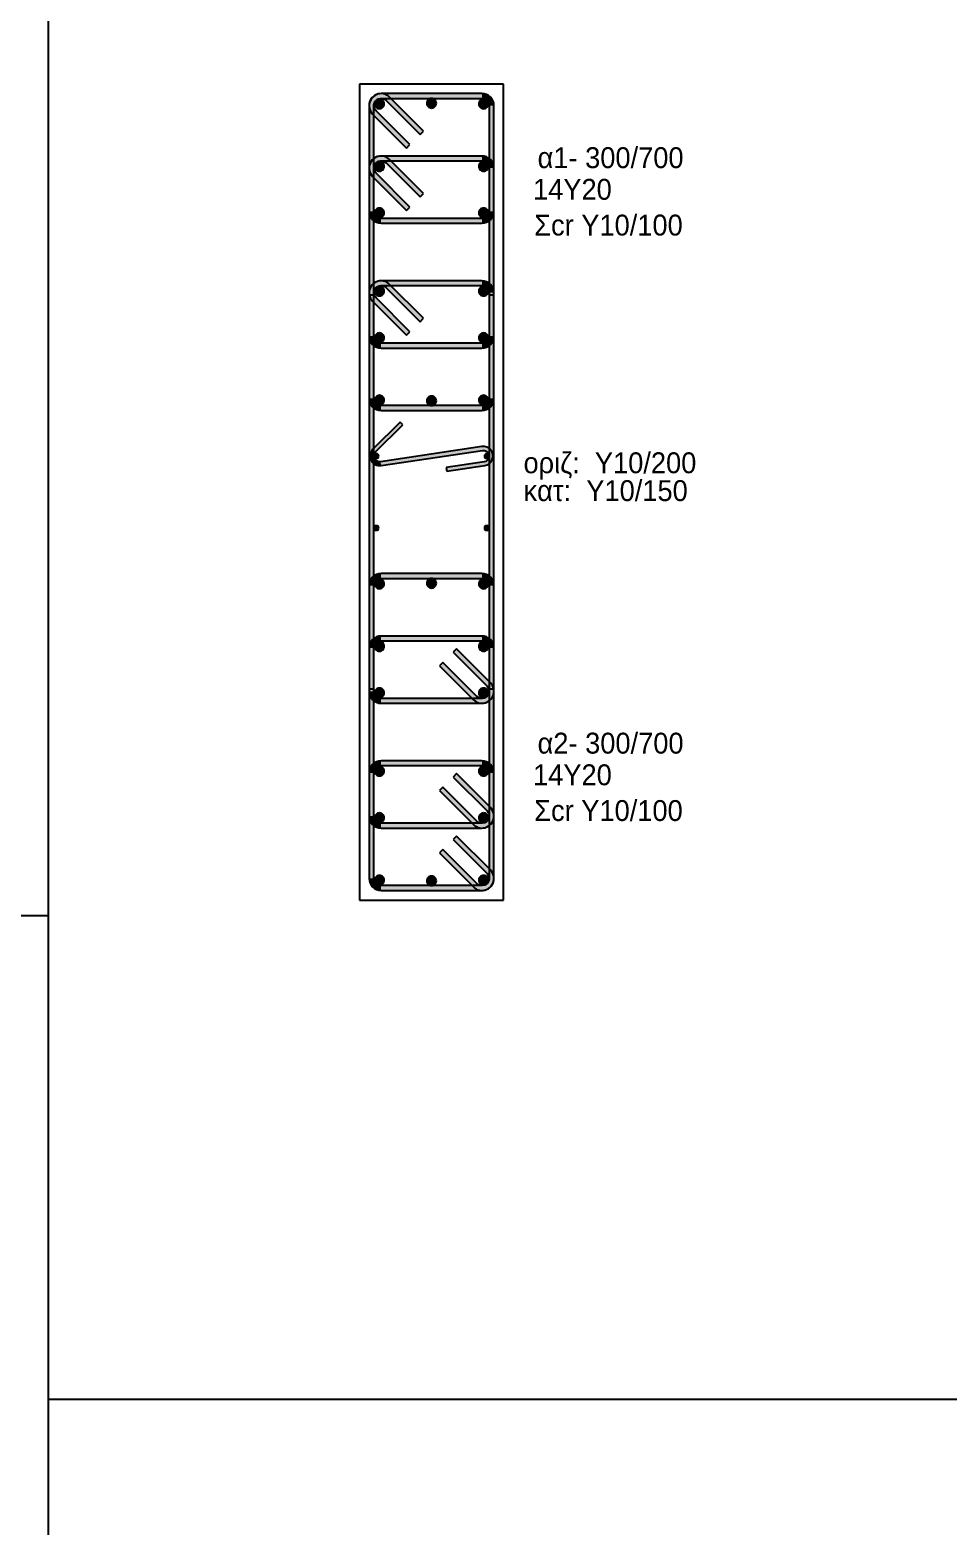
# Model space of a CAD drawing. Header units: millimetres. Extents: x -2171 to 1563, y -1758 to -1505.
# Drawn here: x -853.5 to -843.94, y -1616.94 to -1601.36 of the extents above; entities that cross this region are included whole.
import ezdxf

# ---------------------------------------------------------------- set-up
doc = ezdxf.new("R2010")
doc.units = ezdxf.units.MM
for name, color, linetype in [('Col_Det', 7, 'Continuous'), ('Col_Det_Fill', 7, 'Continuous'), ('Geo_Col_Pro_1', 7, 'Continuous')]:
    doc.layers.add(name, color=color, linetype=linetype)
doc.styles.add('S1Arl22_b_934_161', font='arial.ttf', dxfattribs={"width": 0.933629, "height": 0.002175})

msp = doc.modelspace()

# ---------------------------------------------------------------- hatches: boundary and pattern name
at = {"layer": 'Col_Det_Fill'}
for color, points in [(252, [(-849.7896, -1602.0927), (-849.7542, -1602.0573, 0.6681786), (-849.9676, -1602.1457), (-849.9176, -1602.1457, -0.6681786)]), (252, [(-849.8426, -1602.0707), (-849.8426, -1602.0207, 0.6681786), (-849.931, -1602.2341), (-849.8956, -1602.1988, -0.6681786)]), (12, [(-849.8603, -1602.078, 0.4142136), (-849.9103, -1602.128, 0.4142136), (-849.8603, -1602.178, 0.4142136), (-849.8103, -1602.128, 0.4142136)]), (252, [(-848.7926, -1602.0707), (-848.7926, -1602.0207), (-849.8426, -1602.0207), (-849.8426, -1602.0707)]), (252, [(-849.436, -1602.4462), (-849.4007, -1602.4109), (-849.7542, -1602.0573), (-849.7896, -1602.0927)]), (12, [(-849.3176, -1602.0707, 0.4142136), (-849.3676, -1602.1207, 0.4142136), (-849.3176, -1602.1707, 0.4142136), (-849.2676, -1602.1207, 0.4142136)]), (12, [(-848.7749, -1602.078, 0.4142136), (-848.8249, -1602.128, 0.4142136), (-848.7749, -1602.178, 0.4142136), (-848.7249, -1602.128, 0.4142136)]), (252, [(-848.7176, -1602.1457), (-848.6676, -1602.1457, 0.4142136), (-848.7926, -1602.0207), (-848.7926, -1602.0707, -0.4142136)]), (252, [(-849.9176, -1602.1457), (-849.9676, -1602.1457), (-849.9676, -1605.1957), (-849.9176, -1605.1957)]), (252, [(-849.8956, -1602.1988), (-849.931, -1602.2341), (-849.5774, -1602.5877), (-849.5421, -1602.5523)]), (252, [(-848.7176, -1605.1957), (-848.6676, -1605.1957), (-848.6676, -1602.1457), (-848.7176, -1602.1457)]), (252, [(-849.7896, -1602.7427), (-849.7542, -1602.7073, 0.6681786), (-849.9676, -1602.7957), (-849.9176, -1602.7957, -0.6681786)]), (252, [(-849.8426, -1602.7207), (-849.8426, -1602.6707, 0.6681786), (-849.931, -1602.8841), (-849.8956, -1602.8488, -0.6681786)]), (56, [(-849.8603, -1602.728, 0.4142136), (-849.9103, -1602.778, 0.4142136), (-849.8603, -1602.828, 0.4142136), (-849.8103, -1602.778, 0.4142136)]), (252, [(-848.7926, -1602.7207), (-848.7926, -1602.6707), (-849.8426, -1602.6707), (-849.8426, -1602.7207)]), (252, [(-849.436, -1603.0962), (-849.4007, -1603.0609), (-849.7542, -1602.7073), (-849.7896, -1602.7427)]), (56, [(-848.7749, -1602.728, 0.4142136), (-848.8249, -1602.778, 0.4142136), (-848.7749, -1602.828, 0.4142136), (-848.7249, -1602.778, 0.4142136)]), (252, [(-848.7176, -1602.7957), (-848.6676, -1602.7957, 0.4142136), (-848.7926, -1602.6707), (-848.7926, -1602.7207, -0.4142136)]), (252, [(-849.9176, -1602.7957), (-849.9676, -1602.7957), (-849.9676, -1603.2457), (-849.9176, -1603.2457)]), (252, [(-849.8956, -1602.8488), (-849.931, -1602.8841), (-849.5774, -1603.2377), (-849.5421, -1603.2023)]), (252, [(-848.7176, -1603.2457), (-848.6676, -1603.2457), (-848.6676, -1602.7957), (-848.7176, -1602.7957)]), (252, [(-849.9176, -1603.2457), (-849.9676, -1603.2457, 0.4142136), (-849.8426, -1603.3707), (-849.8426, -1603.3207, -0.4142136)]), (56, [(-849.8603, -1603.2134, 0.4142136), (-849.9103, -1603.2634, 0.4142136), (-849.8603, -1603.3134, 0.4142136), (-849.8103, -1603.2634, 0.4142136)]), (252, [(-849.8426, -1603.3207), (-849.8426, -1603.3707), (-848.7926, -1603.3707), (-848.7926, -1603.3207)]), (56, [(-848.7749, -1603.2134, 0.4142136), (-848.8249, -1603.2634, 0.4142136), (-848.7749, -1603.3134, 0.4142136), (-848.7249, -1603.2634, 0.4142136)]), (252, [(-848.7926, -1603.3207), (-848.7926, -1603.3707, 0.4142136), (-848.6676, -1603.2457), (-848.7176, -1603.2457, -0.4142136)]), (252, [(-849.7896, -1604.0427), (-849.7542, -1604.0073, 0.6681786), (-849.9676, -1604.0957), (-849.9176, -1604.0957, -0.6681786)]), (252, [(-849.8426, -1604.0207), (-849.8426, -1603.9707, 0.6681786), (-849.931, -1604.1841), (-849.8956, -1604.1488, -0.6681786)]), (252, [(-848.7926, -1604.0207), (-848.7926, -1603.9707), (-849.8426, -1603.9707), (-849.8426, -1604.0207)]), (252, [(-848.7176, -1604.0957), (-848.6676, -1604.0957, 0.4142136), (-848.7926, -1603.9707), (-848.7926, -1604.0207, -0.4142136)]), (252, [(-849.9176, -1604.0957), (-849.9676, -1604.0957), (-849.9676, -1604.5457), (-849.9176, -1604.5457)]), (252, [(-849.9176, -1604.1192), (-849.9676, -1604.1192), (-849.9676, -1608.2223), (-849.9176, -1608.2223)]), (56, [(-849.8603, -1604.028, 0.4142136), (-849.9103, -1604.078, 0.4142136), (-849.8603, -1604.128, 0.4142136), (-849.8103, -1604.078, 0.4142136)]), (252, [(-849.436, -1604.3962), (-849.4007, -1604.3609), (-849.7542, -1604.0073), (-849.7896, -1604.0427)]), (56, [(-848.7749, -1604.028, 0.4142136), (-848.8249, -1604.078, 0.4142136), (-848.7749, -1604.128, 0.4142136), (-848.7249, -1604.078, 0.4142136)]), (252, [(-848.7176, -1604.5457), (-848.6676, -1604.5457), (-848.6676, -1604.0957), (-848.7176, -1604.0957)]), (252, [(-848.7176, -1608.2223), (-848.6676, -1608.2223), (-848.6676, -1604.1192), (-848.7176, -1604.1192)]), (252, [(-849.8956, -1604.1488), (-849.931, -1604.1841), (-849.5774, -1604.5377), (-849.5421, -1604.5023)]), (252, [(-849.9176, -1604.5457), (-849.9676, -1604.5457, 0.4142136), (-849.8426, -1604.6707), (-849.8426, -1604.6207, -0.4142136)]), (56, [(-849.8603, -1604.5134, 0.4142136), (-849.9103, -1604.5634, 0.4142136), (-849.8603, -1604.6134, 0.4142136), (-849.8103, -1604.5634, 0.4142136)]), (56, [(-848.7749, -1604.5134, 0.4142136), (-848.8249, -1604.5634, 0.4142136), (-848.7749, -1604.6134, 0.4142136), (-848.7249, -1604.5634, 0.4142136)]), (252, [(-848.7926, -1604.6207), (-848.7926, -1604.6707, 0.4142136), (-848.6676, -1604.5457), (-848.7176, -1604.5457, -0.4142136)]), (252, [(-849.8426, -1604.6207), (-849.8426, -1604.6707), (-848.7926, -1604.6707), (-848.7926, -1604.6207)]), (252, [(-849.9176, -1605.1957), (-849.9676, -1605.1957, 0.4142136), (-849.8426, -1605.3207), (-849.8426, -1605.2707, -0.4142136)]), (12, [(-849.8603, -1605.1634, 0.4142136), (-849.9103, -1605.2134, 0.4142136), (-849.8603, -1605.2634, 0.4142136), (-849.8103, -1605.2134, 0.4142136)]), (12, [(-849.3176, -1605.1707, 0.4142136), (-849.3676, -1605.2207, 0.4142136), (-849.3176, -1605.2707, 0.4142136), (-849.2676, -1605.2207, 0.4142136)]), (12, [(-848.7749, -1605.1634, 0.4142136), (-848.8249, -1605.2134, 0.4142136), (-848.7749, -1605.2634, 0.4142136), (-848.7249, -1605.2134, 0.4142136)]), (252, [(-848.7926, -1605.2707), (-848.7926, -1605.3207, 0.4142136), (-848.6676, -1605.1957), (-848.7176, -1605.1957, -0.4142136)]), (252, [(-849.8426, -1605.2707), (-849.8426, -1605.3207), (-848.7926, -1605.3207), (-848.7926, -1605.2707)]), (252, [(-849.9283, -1605.7253), (-849.9, -1605.7535), (-849.6172, -1605.4707), (-849.6455, -1605.4424)]), (252, [(-849.8428, -1605.8949), (-849.8487, -1605.8553, -0.7233449), (-849.9, -1605.7535), (-849.9283, -1605.7253, 0.7233449)]), (133, [(-849.8926, -1605.821, 0.4142136), (-849.8676, -1605.796, 0.4142136), (-849.8926, -1605.771, 0.4142136), (-849.9176, -1605.796, 0.4142136)]), (252, [(-848.7865, -1605.7366), (-848.7924, -1605.6971), (-849.8487, -1605.8553), (-849.8428, -1605.8949)]), (252, [(-848.7687, -1605.8553), (-848.7628, -1605.8949, 1), (-848.7924, -1605.6971), (-848.7865, -1605.7366, -1)]), (133, [(-848.7426, -1605.821, 0.4142136), (-848.7176, -1605.796, 0.4142136), (-848.7426, -1605.771, 0.4142136), (-848.7676, -1605.796, 0.4142136)]), (252, [(-849.1643, -1605.9146), (-849.1584, -1605.9541), (-848.7628, -1605.8949), (-848.7687, -1605.8553)]), (133, [(-849.8926, -1606.5705, 0.4142136), (-849.8676, -1606.5455, 0.4142136), (-849.8926, -1606.5205, 0.4142136), (-849.9176, -1606.5455, 0.4142136)]), (133, [(-848.7426, -1606.5705, 0.4142136), (-848.7176, -1606.5455, 0.4142136), (-848.7426, -1606.5205, 0.4142136), (-848.7676, -1606.5455, 0.4142136)]), (252, [(-849.8426, -1607.0707), (-849.8426, -1607.0207, 0.4142136), (-849.9676, -1607.1457), (-849.9176, -1607.1457, -0.4142136)]), (12, [(-849.8603, -1607.178, 0.4142136), (-849.8103, -1607.128, 0.4142136), (-849.8603, -1607.078, 0.4142136), (-849.9103, -1607.128, 0.4142136)]), (252, [(-848.7926, -1607.0707), (-848.7926, -1607.0207), (-849.8426, -1607.0207), (-849.8426, -1607.0707)]), (12, [(-849.3176, -1607.1707, 0.4142136), (-849.2676, -1607.1207, 0.4142136), (-849.3176, -1607.0707, 0.4142136), (-849.3676, -1607.1207, 0.4142136)]), (12, [(-848.7749, -1607.178, 0.4142136), (-848.7249, -1607.128, 0.4142136), (-848.7749, -1607.078, 0.4142136), (-848.8249, -1607.128, 0.4142136)]), (252, [(-848.7176, -1607.1457), (-848.6676, -1607.1457, 0.4142136), (-848.7926, -1607.0207), (-848.7926, -1607.0707, -0.4142136)]), (252, [(-849.9176, -1607.1457), (-849.9676, -1607.1457), (-849.9676, -1610.1957), (-849.9176, -1610.1957)]), (252, [(-848.7176, -1610.1957), (-848.6676, -1610.1957), (-848.6676, -1607.1457), (-848.7176, -1607.1457)]), (252, [(-849.8426, -1607.7207), (-849.8426, -1607.6707, 0.4142136), (-849.9676, -1607.7957), (-849.9176, -1607.7957, -0.4142136)]), (252, [(-848.7926, -1607.7207), (-848.7926, -1607.6707), (-849.8426, -1607.6707), (-849.8426, -1607.7207)]), (252, [(-848.7176, -1607.7957), (-848.6676, -1607.7957, 0.4142136), (-848.7926, -1607.6707), (-848.7926, -1607.7207, -0.4142136)]), (252, [(-849.9176, -1607.7957), (-849.9676, -1607.7957), (-849.9676, -1608.2457), (-849.9176, -1608.2457)]), (56, [(-849.8603, -1607.828, 0.4142136), (-849.8103, -1607.778, 0.4142136), (-849.8603, -1607.728, 0.4142136), (-849.9103, -1607.778, 0.4142136)]), (252, [(-848.7396, -1608.1927), (-848.7042, -1608.1573), (-849.0578, -1607.8038), (-849.0931, -1607.8391)]), (56, [(-848.7749, -1607.828, 0.4142136), (-848.7249, -1607.778, 0.4142136), (-848.7749, -1607.728, 0.4142136), (-848.8249, -1607.778, 0.4142136)]), (252, [(-848.7176, -1608.2457), (-848.6676, -1608.2457), (-848.6676, -1607.7957), (-848.7176, -1607.7957)]), (252, [(-849.1992, -1607.9452), (-849.2345, -1607.9806), (-848.881, -1608.3341), (-848.8456, -1608.2988)]), (252, [(-848.7926, -1608.3207), (-848.7926, -1608.3707, 0.6681786), (-848.7042, -1608.1573), (-848.7396, -1608.1927, -0.6681786)]), (252, [(-849.9176, -1608.2457), (-849.9676, -1608.2457, 0.4142136), (-849.8426, -1608.3707), (-849.8426, -1608.3207, -0.4142136)]), (56, [(-849.8603, -1608.3134, 0.4142136), (-849.8103, -1608.2634, 0.4142136), (-849.8603, -1608.2134, 0.4142136), (-849.9103, -1608.2634, 0.4142136)]), (252, [(-849.8426, -1608.3207), (-849.8426, -1608.3707), (-848.7926, -1608.3707), (-848.7926, -1608.3207)]), (252, [(-848.8456, -1608.2988), (-848.881, -1608.3341, 0.6681786), (-848.6676, -1608.2457), (-848.7176, -1608.2457, -0.6681786)]), (56, [(-848.7749, -1608.3134, 0.4142136), (-848.7249, -1608.2634, 0.4142136), (-848.7749, -1608.2134, 0.4142136), (-848.8249, -1608.2634, 0.4142136)]), (252, [(-849.8426, -1609.0207), (-849.8426, -1608.9707, 0.4142136), (-849.9676, -1609.0957), (-849.9176, -1609.0957, -0.4142136)]), (252, [(-849.9176, -1609.0957), (-849.9676, -1609.0957), (-849.9676, -1609.5457), (-849.9176, -1609.5457)]), (56, [(-849.8603, -1609.128, 0.4142136), (-849.8103, -1609.078, 0.4142136), (-849.8603, -1609.028, 0.4142136), (-849.9103, -1609.078, 0.4142136)]), (252, [(-848.7926, -1609.0207), (-848.7926, -1608.9707), (-849.8426, -1608.9707), (-849.8426, -1609.0207)]), (252, [(-848.7396, -1609.4927), (-848.7042, -1609.4573), (-849.0578, -1609.1038), (-849.0931, -1609.1391)]), (56, [(-848.7749, -1609.128, 0.4142136), (-848.7249, -1609.078, 0.4142136), (-848.7749, -1609.028, 0.4142136), (-848.8249, -1609.078, 0.4142136)]), (252, [(-848.7176, -1609.0957), (-848.6676, -1609.0957, 0.4142136), (-848.7926, -1608.9707), (-848.7926, -1609.0207, -0.4142136)]), (252, [(-848.7176, -1609.5457), (-848.6676, -1609.5457), (-848.6676, -1609.0957), (-848.7176, -1609.0957)]), (252, [(-849.1992, -1609.2452), (-849.2345, -1609.2806), (-848.881, -1609.6341), (-848.8456, -1609.5988)]), (252, [(-849.9176, -1609.5457), (-849.9676, -1609.5457, 0.4142136), (-849.8426, -1609.6707), (-849.8426, -1609.6207, -0.4142136)]), (56, [(-849.8603, -1609.6134, 0.4142136), (-849.8103, -1609.5634, 0.4142136), (-849.8603, -1609.5134, 0.4142136), (-849.9103, -1609.5634, 0.4142136)]), (252, [(-848.8456, -1609.5988), (-848.881, -1609.6341, 0.6681786), (-848.6676, -1609.5457), (-848.7176, -1609.5457, -0.6681786)]), (56, [(-848.7749, -1609.6134, 0.4142136), (-848.7249, -1609.5634, 0.4142136), (-848.7749, -1609.5134, 0.4142136), (-848.8249, -1609.5634, 0.4142136)]), (252, [(-848.7926, -1609.6207), (-848.7926, -1609.6707, 0.6681786), (-848.7042, -1609.4573), (-848.7396, -1609.4927, -0.6681786)]), (252, [(-849.8426, -1609.6207), (-849.8426, -1609.6707), (-848.7926, -1609.6707), (-848.7926, -1609.6207)]), (252, [(-849.1992, -1609.8952), (-849.2345, -1609.9306), (-848.881, -1610.2841), (-848.8456, -1610.2488)]), (252, [(-848.7396, -1610.1427), (-848.7042, -1610.1073), (-849.0578, -1609.7538), (-849.0931, -1609.7891)]), (252, [(-849.9176, -1610.1957), (-849.9676, -1610.1957, 0.4142136), (-849.8426, -1610.3207), (-849.8426, -1610.2707, -0.4142136)]), (12, [(-849.8603, -1610.2634, 0.4142136), (-849.8103, -1610.2134, 0.4142136), (-849.8603, -1610.1634, 0.4142136), (-849.9103, -1610.2134, 0.4142136)]), (12, [(-849.3176, -1610.2707, 0.4142136), (-849.2676, -1610.2207, 0.4142136), (-849.3176, -1610.1707, 0.4142136), (-849.3676, -1610.2207, 0.4142136)]), (252, [(-848.8456, -1610.2488), (-848.881, -1610.2841, 0.6681786), (-848.6676, -1610.1957), (-848.7176, -1610.1957, -0.6681786)]), (12, [(-848.7749, -1610.2634, 0.4142136), (-848.7249, -1610.2134, 0.4142136), (-848.7749, -1610.1634, 0.4142136), (-848.8249, -1610.2134, 0.4142136)]), (252, [(-848.7926, -1610.2707), (-848.7926, -1610.3207, 0.6681786), (-848.7042, -1610.1073), (-848.7396, -1610.1427, -0.6681786)]), (252, [(-849.8426, -1610.2707), (-849.8426, -1610.3207), (-848.7926, -1610.3207), (-848.7926, -1610.2707)])]:
    msp.add_hatch(color=color, dxfattribs=at).paths.add_polyline_path(points)

# ---------------------------------------------------------------- linework, layer by layer
at = {"layer": 'Col_Det', "color": 7}
for points in [[(-848.5676, -1601.9207), (-850.0676, -1601.9207)], [(-850.0676, -1601.9207), (-850.0676, -1610.4207)], [(-848.5676, -1610.4207), (-848.5676, -1601.9207)], [(-848.7926, -1602.0207), (-849.8426, -1602.0207)], [(-849.8426, -1602.0707), (-848.7926, -1602.0707)], [(-849.7896, -1602.0927), (-849.436, -1602.4462)], [(-849.4007, -1602.4109), (-849.7542, -1602.0573)], [(-849.9676, -1602.1457), (-849.9676, -1605.1957)], [(-849.931, -1602.2341), (-849.5774, -1602.5877)], [(-849.9176, -1605.1957), (-849.9176, -1602.1457)], [(-849.5421, -1602.5523), (-849.8956, -1602.1988)], [(-848.7176, -1602.1457), (-848.7176, -1605.1957)], [(-848.6676, -1605.1957), (-848.6676, -1602.1457)], [(-849.436, -1602.4462), (-849.4007, -1602.4109)], [(-849.5774, -1602.5877), (-849.5421, -1602.5523)], [(-848.7926, -1602.6707), (-849.8426, -1602.6707)], [(-849.8426, -1602.7207), (-848.7926, -1602.7207)], [(-849.4007, -1603.0609), (-849.7542, -1602.7073)], [(-849.9676, -1602.7957), (-849.9676, -1603.2457)], [(-849.9176, -1603.2457), (-849.9176, -1602.7957)], [(-849.5421, -1603.2023), (-849.8956, -1602.8488)], [(-849.7896, -1602.7427), (-849.436, -1603.0962)], [(-848.7176, -1602.7957), (-848.7176, -1603.2457)], [(-848.6676, -1603.2457), (-848.6676, -1602.7957)], [(-849.931, -1602.8841), (-849.5774, -1603.2377)], [(-849.436, -1603.0962), (-849.4007, -1603.0609)], [(-848.7926, -1603.3207), (-849.8426, -1603.3207)], [(-849.5774, -1603.2377), (-849.5421, -1603.2023)], [(-849.8426, -1603.3707), (-848.7926, -1603.3707)], [(-848.7926, -1603.9707), (-849.8426, -1603.9707)], [(-849.9676, -1604.0957), (-849.9676, -1604.5457)], [(-849.9176, -1604.1192), (-849.9676, -1604.1192)], [(-849.9676, -1604.1192), (-849.9676, -1608.2223)], [(-849.9176, -1604.5457), (-849.9176, -1604.0957)], [(-849.9176, -1608.2223), (-849.9176, -1604.1192)], [(-849.8426, -1604.0207), (-848.7926, -1604.0207)], [(-849.7896, -1604.0427), (-849.436, -1604.3962)], [(-849.4007, -1604.3609), (-849.7542, -1604.0073)], [(-848.7176, -1604.0957), (-848.7176, -1604.5457)], [(-848.6676, -1604.1192), (-848.7176, -1604.1192)], [(-848.7176, -1604.1192), (-848.7176, -1608.2223)], [(-848.6676, -1604.5457), (-848.6676, -1604.0957)], [(-848.6676, -1608.2223), (-848.6676, -1604.1192)], [(-849.931, -1604.1841), (-849.5774, -1604.5377)], [(-849.5421, -1604.5023), (-849.8956, -1604.1488)], [(-849.436, -1604.3962), (-849.4007, -1604.3609)], [(-849.5774, -1604.5377), (-849.5421, -1604.5023)], [(-848.7926, -1604.6207), (-849.8426, -1604.6207)], [(-849.8426, -1604.6707), (-848.7926, -1604.6707)], [(-848.7926, -1605.2707), (-849.8426, -1605.2707)], [(-849.8426, -1605.3207), (-848.7926, -1605.3207)], [(-849.6455, -1605.4424), (-849.9283, -1605.7253)], [(-849.9, -1605.7535), (-849.6172, -1605.4707)], [(-849.6172, -1605.4707), (-849.6455, -1605.4424)], [(-848.7924, -1605.6971), (-849.8487, -1605.8553)], [(-849.8428, -1605.8949), (-848.7865, -1605.7366)], [(-848.7687, -1605.8553), (-849.1643, -1605.9146)], [(-849.1643, -1605.9146), (-849.1584, -1605.9541)], [(-849.1584, -1605.9541), (-848.7628, -1605.8949)], [(-848.7926, -1607.0207), (-849.8426, -1607.0207)], [(-849.8426, -1607.0707), (-848.7926, -1607.0707)], [(-849.9676, -1607.1457), (-849.9676, -1610.1957)], [(-849.9176, -1610.1957), (-849.9176, -1607.1457)], [(-848.7176, -1607.1457), (-848.7176, -1610.1957)], [(-848.6676, -1610.1957), (-848.6676, -1607.1457)], [(-848.7926, -1607.6707), (-849.8426, -1607.6707)], [(-849.9676, -1607.7957), (-849.9676, -1608.2457)], [(-849.9176, -1608.2457), (-849.9176, -1607.7957)], [(-849.8426, -1607.7207), (-848.7926, -1607.7207)], [(-849.0578, -1607.8038), (-849.0931, -1607.8391)], [(-849.0931, -1607.8391), (-848.7396, -1608.1927)], [(-848.7042, -1608.1573), (-849.0578, -1607.8038)], [(-848.7176, -1607.7957), (-848.7176, -1608.2457)], [(-848.6676, -1608.2457), (-848.6676, -1607.7957)], [(-849.1992, -1607.9452), (-849.2345, -1607.9806)], [(-849.2345, -1607.9806), (-848.881, -1608.3341)], [(-848.8456, -1608.2988), (-849.1992, -1607.9452)], [(-849.9676, -1608.2223), (-849.9176, -1608.2223)], [(-848.7926, -1608.3207), (-849.8426, -1608.3207)], [(-848.7176, -1608.2223), (-848.6676, -1608.2223)], [(-849.8426, -1608.3707), (-848.7926, -1608.3707)], [(-849.9676, -1609.0957), (-849.9676, -1609.5457)], [(-849.9176, -1609.5457), (-849.9176, -1609.0957)], [(-848.7926, -1608.9707), (-849.8426, -1608.9707)], [(-849.8426, -1609.0207), (-848.7926, -1609.0207)], [(-849.0578, -1609.1038), (-849.0931, -1609.1391)], [(-848.7042, -1609.4573), (-849.0578, -1609.1038)], [(-848.7176, -1609.0957), (-848.7176, -1609.5457)], [(-848.6676, -1609.5457), (-848.6676, -1609.0957)], [(-849.1992, -1609.2452), (-849.2345, -1609.2806)], [(-848.8456, -1609.5988), (-849.1992, -1609.2452)], [(-849.0931, -1609.1391), (-848.7396, -1609.4927)], [(-849.2345, -1609.2806), (-848.881, -1609.6341)], [(-848.7926, -1609.6207), (-849.8426, -1609.6207)], [(-849.8426, -1609.6707), (-848.7926, -1609.6707)], [(-849.1992, -1609.8952), (-849.2345, -1609.9306)], [(-848.8456, -1610.2488), (-849.1992, -1609.8952)], [(-849.0578, -1609.7538), (-849.0931, -1609.7891)], [(-849.0931, -1609.7891), (-848.7396, -1610.1427)], [(-848.7042, -1610.1073), (-849.0578, -1609.7538)], [(-849.2345, -1609.9306), (-848.881, -1610.2841)], [(-848.7926, -1610.2707), (-849.8426, -1610.2707)], [(-849.8426, -1610.3207), (-848.7926, -1610.3207)], [(-850.0676, -1610.4207), (-848.5676, -1610.4207)]]:
    msp.add_lwpolyline(points, dxfattribs=at)
for points in [[(-849.7542, -1602.0573, 0.6681786), (-849.9676, -1602.1457)], [(-849.8426, -1602.0207, 0.6681786), (-849.931, -1602.2341)], [(-849.9176, -1602.1457, -0.6681786), (-849.7896, -1602.0927, -0.6681786)], [(-849.8956, -1602.1988, -0.6681786), (-849.8426, -1602.0707, -0.6681786)], [(-849.8603, -1602.078, 0.4142136), (-849.9103, -1602.128, 0.4142136)], [(-849.8103, -1602.128, 0.4142136), (-849.8603, -1602.078, 0.4142136)], [(-849.3176, -1602.0707, 0.4142136), (-849.3676, -1602.1207, 0.4142136)], [(-849.2676, -1602.1207, 0.4142136), (-849.3176, -1602.0707, 0.4142136)], [(-848.7749, -1602.078, 0.4142136), (-848.8249, -1602.128, 0.4142136)], [(-848.6676, -1602.1457, 0.4142136), (-848.7926, -1602.0207)], [(-848.7926, -1602.0707, -0.4142136), (-848.7176, -1602.1457, -0.4142136)], [(-848.7249, -1602.128, 0.4142136), (-848.7749, -1602.078, 0.4142136)], [(-849.9103, -1602.128, 0.4142136), (-849.8603, -1602.178, 0.4142136)], [(-849.8603, -1602.178, 0.4142136), (-849.8103, -1602.128, 0.4142136)], [(-849.3676, -1602.1207, 0.4142136), (-849.3176, -1602.1707, 0.4142136)], [(-849.3176, -1602.1707, 0.4142136), (-849.2676, -1602.1207, 0.4142136)], [(-848.8249, -1602.128, 0.4142136), (-848.7749, -1602.178, 0.4142136)], [(-848.7749, -1602.178, 0.4142136), (-848.7249, -1602.128, 0.4142136)], [(-849.7542, -1602.7073, 0.6681786), (-849.9676, -1602.7957)], [(-849.8426, -1602.6707, 0.6681786), (-849.931, -1602.8841)], [(-849.9176, -1602.7957, -0.6681786), (-849.7896, -1602.7427, -0.6681786)], [(-849.8956, -1602.8488, -0.6681786), (-849.8426, -1602.7207, -0.6681786)], [(-849.8603, -1602.728, 0.4142136), (-849.9103, -1602.778, 0.4142136)], [(-849.8103, -1602.778, 0.4142136), (-849.8603, -1602.728, 0.4142136)], [(-848.7749, -1602.728, 0.4142136), (-848.8249, -1602.778, 0.4142136)], [(-848.6676, -1602.7957, 0.4142136), (-848.7926, -1602.6707)], [(-848.7926, -1602.7207, -0.4142136), (-848.7176, -1602.7957, -0.4142136)], [(-848.7249, -1602.778, 0.4142136), (-848.7749, -1602.728, 0.4142136)], [(-849.9103, -1602.778, 0.4142136), (-849.8603, -1602.828, 0.4142136)], [(-849.8603, -1602.828, 0.4142136), (-849.8103, -1602.778, 0.4142136)], [(-848.8249, -1602.778, 0.4142136), (-848.7749, -1602.828, 0.4142136)], [(-848.7749, -1602.828, 0.4142136), (-848.7249, -1602.778, 0.4142136)], [(-849.9676, -1603.2457, 0.4142136), (-849.8426, -1603.3707)], [(-849.8426, -1603.3207, -0.4142136), (-849.9176, -1603.2457, -0.4142136)], [(-849.8603, -1603.2134, 0.4142136), (-849.9103, -1603.2634, 0.4142136)], [(-849.9103, -1603.2634, 0.4142136), (-849.8603, -1603.3134, 0.4142136)], [(-849.8103, -1603.2634, 0.4142136), (-849.8603, -1603.2134, 0.4142136)], [(-849.8603, -1603.3134, 0.4142136), (-849.8103, -1603.2634, 0.4142136)], [(-848.7749, -1603.2134, 0.4142136), (-848.8249, -1603.2634, 0.4142136)], [(-848.8249, -1603.2634, 0.4142136), (-848.7749, -1603.3134, 0.4142136)], [(-848.7926, -1603.3707, 0.4142136), (-848.6676, -1603.2457)], [(-848.7176, -1603.2457, -0.4142136), (-848.7926, -1603.3207, -0.4142136)], [(-848.7249, -1603.2634, 0.4142136), (-848.7749, -1603.2134, 0.4142136)], [(-848.7749, -1603.3134, 0.4142136), (-848.7249, -1603.2634, 0.4142136)], [(-849.7542, -1604.0073, 0.6681786), (-849.9676, -1604.0957)], [(-849.8426, -1603.9707, 0.6681786), (-849.931, -1604.1841)], [(-848.6676, -1604.0957, 0.4142136), (-848.7926, -1603.9707)], [(-849.9176, -1604.0957, -0.6681786), (-849.7896, -1604.0427, -0.6681786)], [(-849.8956, -1604.1488, -0.6681786), (-849.8426, -1604.0207, -0.6681786)], [(-849.8603, -1604.028, 0.4142136), (-849.9103, -1604.078, 0.4142136)], [(-849.9103, -1604.078, 0.4142136), (-849.8603, -1604.128, 0.4142136)], [(-849.8103, -1604.078, 0.4142136), (-849.8603, -1604.028, 0.4142136)], [(-849.8603, -1604.128, 0.4142136), (-849.8103, -1604.078, 0.4142136)], [(-848.7749, -1604.028, 0.4142136), (-848.8249, -1604.078, 0.4142136)], [(-848.8249, -1604.078, 0.4142136), (-848.7749, -1604.128, 0.4142136)], [(-848.7926, -1604.0207, -0.4142136), (-848.7176, -1604.0957, -0.4142136)], [(-848.7249, -1604.078, 0.4142136), (-848.7749, -1604.028, 0.4142136)], [(-848.7749, -1604.128, 0.4142136), (-848.7249, -1604.078, 0.4142136)], [(-849.9676, -1604.5457, 0.4142136), (-849.8426, -1604.6707)], [(-849.8426, -1604.6207, -0.4142136), (-849.9176, -1604.5457, -0.4142136)], [(-849.8603, -1604.5134, 0.4142136), (-849.9103, -1604.5634, 0.4142136)], [(-849.9103, -1604.5634, 0.4142136), (-849.8603, -1604.6134, 0.4142136)], [(-849.8103, -1604.5634, 0.4142136), (-849.8603, -1604.5134, 0.4142136)], [(-849.8603, -1604.6134, 0.4142136), (-849.8103, -1604.5634, 0.4142136)], [(-848.7749, -1604.5134, 0.4142136), (-848.8249, -1604.5634, 0.4142136)], [(-848.8249, -1604.5634, 0.4142136), (-848.7749, -1604.6134, 0.4142136)], [(-848.7926, -1604.6707, 0.4142136), (-848.6676, -1604.5457)], [(-848.7176, -1604.5457, -0.4142136), (-848.7926, -1604.6207, -0.4142136)], [(-848.7249, -1604.5634, 0.4142136), (-848.7749, -1604.5134, 0.4142136)], [(-848.7749, -1604.6134, 0.4142136), (-848.7249, -1604.5634, 0.4142136)], [(-849.9676, -1605.1957, 0.4142136), (-849.8426, -1605.3207)], [(-849.8426, -1605.2707, -0.4142136), (-849.9176, -1605.1957, -0.4142136)], [(-849.8603, -1605.1634, 0.4142136), (-849.9103, -1605.2134, 0.4142136)], [(-849.9103, -1605.2134, 0.4142136), (-849.8603, -1605.2634, 0.4142136)], [(-849.8103, -1605.2134, 0.4142136), (-849.8603, -1605.1634, 0.4142136)], [(-849.8603, -1605.2634, 0.4142136), (-849.8103, -1605.2134, 0.4142136)], [(-849.3176, -1605.1707, 0.4142136), (-849.3676, -1605.2207, 0.4142136)], [(-849.3676, -1605.2207, 0.4142136), (-849.3176, -1605.2707, 0.4142136)], [(-849.2676, -1605.2207, 0.4142136), (-849.3176, -1605.1707, 0.4142136)], [(-849.3176, -1605.2707, 0.4142136), (-849.2676, -1605.2207, 0.4142136)], [(-848.7749, -1605.1634, 0.4142136), (-848.8249, -1605.2134, 0.4142136)], [(-848.8249, -1605.2134, 0.4142136), (-848.7749, -1605.2634, 0.4142136)], [(-848.7926, -1605.3207, 0.4142136), (-848.6676, -1605.1957)], [(-848.7176, -1605.1957, -0.4142136), (-848.7926, -1605.2707, -0.4142136)], [(-848.7249, -1605.2134, 0.4142136), (-848.7749, -1605.1634, 0.4142136)], [(-848.7749, -1605.2634, 0.4142136), (-848.7249, -1605.2134, 0.4142136)], [(-849.9283, -1605.7253, 0.7233449), (-849.8428, -1605.8949, 0.7233449)], [(-849.8487, -1605.8553, -0.7233449), (-849.9, -1605.7535)], [(-849.8926, -1605.771, 0.4142136), (-849.9176, -1605.796, 0.4142136)], [(-849.9176, -1605.796, 0.4142136), (-849.8926, -1605.821, 0.4142136)], [(-849.8676, -1605.796, 0.4142136), (-849.8926, -1605.771, 0.4142136)], [(-849.8926, -1605.821, 0.4142136), (-849.8676, -1605.796, 0.4142136)], [(-848.7628, -1605.8949, 1), (-848.7924, -1605.6971)], [(-848.7865, -1605.7366, -1), (-848.7687, -1605.8553, -1)], [(-848.7426, -1605.771, 0.4142136), (-848.7676, -1605.796, 0.4142136)], [(-848.7676, -1605.796, 0.4142136), (-848.7426, -1605.821, 0.4142136)], [(-848.7176, -1605.796, 0.4142136), (-848.7426, -1605.771, 0.4142136)], [(-848.7426, -1605.821, 0.4142136), (-848.7176, -1605.796, 0.4142136)], [(-849.8926, -1606.5205, 0.4142136), (-849.9176, -1606.5455, 0.4142136)], [(-849.9176, -1606.5455, 0.4142136), (-849.8926, -1606.5705, 0.4142136)], [(-849.8676, -1606.5455, 0.4142136), (-849.8926, -1606.5205, 0.4142136)], [(-849.8926, -1606.5705, 0.4142136), (-849.8676, -1606.5455, 0.4142136)], [(-848.7426, -1606.5205, 0.4142136), (-848.7676, -1606.5455, 0.4142136)], [(-848.7676, -1606.5455, 0.4142136), (-848.7426, -1606.5705, 0.4142136)], [(-848.7176, -1606.5455, 0.4142136), (-848.7426, -1606.5205, 0.4142136)], [(-848.7426, -1606.5705, 0.4142136), (-848.7176, -1606.5455, 0.4142136)], [(-849.8426, -1607.0207, 0.4142136), (-849.9676, -1607.1457)], [(-849.9176, -1607.1457, -0.4142136), (-849.8426, -1607.0707, -0.4142136)], [(-849.8603, -1607.078, 0.4142136), (-849.9103, -1607.128, 0.4142136)], [(-849.8103, -1607.128, 0.4142136), (-849.8603, -1607.078, 0.4142136)], [(-849.3176, -1607.0707, 0.4142136), (-849.3676, -1607.1207, 0.4142136)], [(-849.2676, -1607.1207, 0.4142136), (-849.3176, -1607.0707, 0.4142136)], [(-848.7749, -1607.078, 0.4142136), (-848.8249, -1607.128, 0.4142136)], [(-848.6676, -1607.1457, 0.4142136), (-848.7926, -1607.0207)], [(-848.7926, -1607.0707, -0.4142136), (-848.7176, -1607.1457, -0.4142136)], [(-848.7249, -1607.128, 0.4142136), (-848.7749, -1607.078, 0.4142136)], [(-849.9103, -1607.128, 0.4142136), (-849.8603, -1607.178, 0.4142136)], [(-849.8603, -1607.178, 0.4142136), (-849.8103, -1607.128, 0.4142136)], [(-849.3676, -1607.1207, 0.4142136), (-849.3176, -1607.1707, 0.4142136)], [(-849.3176, -1607.1707, 0.4142136), (-849.2676, -1607.1207, 0.4142136)], [(-848.8249, -1607.128, 0.4142136), (-848.7749, -1607.178, 0.4142136)], [(-848.7749, -1607.178, 0.4142136), (-848.7249, -1607.128, 0.4142136)], [(-849.8426, -1607.6707, 0.4142136), (-849.9676, -1607.7957)], [(-848.6676, -1607.7957, 0.4142136), (-848.7926, -1607.6707)], [(-849.9176, -1607.7957, -0.4142136), (-849.8426, -1607.7207, -0.4142136)], [(-849.8603, -1607.728, 0.4142136), (-849.9103, -1607.778, 0.4142136)], [(-849.9103, -1607.778, 0.4142136), (-849.8603, -1607.828, 0.4142136)], [(-849.8103, -1607.778, 0.4142136), (-849.8603, -1607.728, 0.4142136)], [(-849.8603, -1607.828, 0.4142136), (-849.8103, -1607.778, 0.4142136)], [(-848.7749, -1607.728, 0.4142136), (-848.8249, -1607.778, 0.4142136)], [(-848.8249, -1607.778, 0.4142136), (-848.7749, -1607.828, 0.4142136)], [(-848.7926, -1607.7207, -0.4142136), (-848.7176, -1607.7957, -0.4142136)], [(-848.7249, -1607.778, 0.4142136), (-848.7749, -1607.728, 0.4142136)], [(-848.7749, -1607.828, 0.4142136), (-848.7249, -1607.778, 0.4142136)], [(-848.7926, -1608.3707, 0.6681786), (-848.7042, -1608.1573)], [(-849.9676, -1608.2457, 0.4142136), (-849.8426, -1608.3707)], [(-849.8426, -1608.3207, -0.4142136), (-849.9176, -1608.2457, -0.4142136)], [(-849.8603, -1608.2134, 0.4142136), (-849.9103, -1608.2634, 0.4142136)], [(-849.9103, -1608.2634, 0.4142136), (-849.8603, -1608.3134, 0.4142136)], [(-849.8103, -1608.2634, 0.4142136), (-849.8603, -1608.2134, 0.4142136)], [(-849.8603, -1608.3134, 0.4142136), (-849.8103, -1608.2634, 0.4142136)], [(-848.881, -1608.3341, 0.6681786), (-848.6676, -1608.2457)], [(-848.7176, -1608.2457, -0.6681786), (-848.8456, -1608.2988, -0.6681786)], [(-848.7749, -1608.2134, 0.4142136), (-848.8249, -1608.2634, 0.4142136)], [(-848.8249, -1608.2634, 0.4142136), (-848.7749, -1608.3134, 0.4142136)], [(-848.7396, -1608.1927, -0.6681786), (-848.7926, -1608.3207, -0.6681786)], [(-848.7249, -1608.2634, 0.4142136), (-848.7749, -1608.2134, 0.4142136)], [(-848.7749, -1608.3134, 0.4142136), (-848.7249, -1608.2634, 0.4142136)], [(-849.8426, -1608.9707, 0.4142136), (-849.9676, -1609.0957)], [(-849.9176, -1609.0957, -0.4142136), (-849.8426, -1609.0207, -0.4142136)], [(-849.8603, -1609.028, 0.4142136), (-849.9103, -1609.078, 0.4142136)], [(-849.9103, -1609.078, 0.4142136), (-849.8603, -1609.128, 0.4142136)], [(-849.8103, -1609.078, 0.4142136), (-849.8603, -1609.028, 0.4142136)], [(-849.8603, -1609.128, 0.4142136), (-849.8103, -1609.078, 0.4142136)], [(-848.7749, -1609.028, 0.4142136), (-848.8249, -1609.078, 0.4142136)], [(-848.8249, -1609.078, 0.4142136), (-848.7749, -1609.128, 0.4142136)], [(-848.6676, -1609.0957, 0.4142136), (-848.7926, -1608.9707)], [(-848.7926, -1609.0207, -0.4142136), (-848.7176, -1609.0957, -0.4142136)], [(-848.7249, -1609.078, 0.4142136), (-848.7749, -1609.028, 0.4142136)], [(-848.7749, -1609.128, 0.4142136), (-848.7249, -1609.078, 0.4142136)], [(-849.9676, -1609.5457, 0.4142136), (-849.8426, -1609.6707)], [(-849.8426, -1609.6207, -0.4142136), (-849.9176, -1609.5457, -0.4142136)], [(-849.8603, -1609.5134, 0.4142136), (-849.9103, -1609.5634, 0.4142136)], [(-849.9103, -1609.5634, 0.4142136), (-849.8603, -1609.6134, 0.4142136)], [(-849.8103, -1609.5634, 0.4142136), (-849.8603, -1609.5134, 0.4142136)], [(-849.8603, -1609.6134, 0.4142136), (-849.8103, -1609.5634, 0.4142136)], [(-848.881, -1609.6341, 0.6681786), (-848.6676, -1609.5457)], [(-848.7176, -1609.5457, -0.6681786), (-848.8456, -1609.5988, -0.6681786)], [(-848.7749, -1609.5134, 0.4142136), (-848.8249, -1609.5634, 0.4142136)], [(-848.8249, -1609.5634, 0.4142136), (-848.7749, -1609.6134, 0.4142136)], [(-848.7926, -1609.6707, 0.6681786), (-848.7042, -1609.4573)], [(-848.7396, -1609.4927, -0.6681786), (-848.7926, -1609.6207, -0.6681786)], [(-848.7249, -1609.5634, 0.4142136), (-848.7749, -1609.5134, 0.4142136)], [(-848.7749, -1609.6134, 0.4142136), (-848.7249, -1609.5634, 0.4142136)], [(-849.9676, -1610.1957, 0.4142136), (-849.8426, -1610.3207)], [(-849.8426, -1610.2707, -0.4142136), (-849.9176, -1610.1957, -0.4142136)], [(-849.8603, -1610.1634, 0.4142136), (-849.9103, -1610.2134, 0.4142136)], [(-849.8103, -1610.2134, 0.4142136), (-849.8603, -1610.1634, 0.4142136)], [(-849.3176, -1610.1707, 0.4142136), (-849.3676, -1610.2207, 0.4142136)], [(-849.2676, -1610.2207, 0.4142136), (-849.3176, -1610.1707, 0.4142136)], [(-848.881, -1610.2841, 0.6681786), (-848.6676, -1610.1957)], [(-848.7176, -1610.1957, -0.6681786), (-848.8456, -1610.2488, -0.6681786)], [(-848.7749, -1610.1634, 0.4142136), (-848.8249, -1610.2134, 0.4142136)], [(-848.7926, -1610.3207, 0.6681786), (-848.7042, -1610.1073)], [(-848.7396, -1610.1427, -0.6681786), (-848.7926, -1610.2707, -0.6681786)], [(-848.7249, -1610.2134, 0.4142136), (-848.7749, -1610.1634, 0.4142136)], [(-849.9103, -1610.2134, 0.4142136), (-849.8603, -1610.2634, 0.4142136)], [(-849.8603, -1610.2634, 0.4142136), (-849.8103, -1610.2134, 0.4142136)], [(-849.3676, -1610.2207, 0.4142136), (-849.3176, -1610.2707, 0.4142136)], [(-849.3176, -1610.2707, 0.4142136), (-849.2676, -1610.2207, 0.4142136)], [(-848.8249, -1610.2134, 0.4142136), (-848.7749, -1610.2634, 0.4142136)], [(-848.7749, -1610.2634, 0.4142136), (-848.7249, -1610.2134, 0.4142136)]]:
    msp.add_lwpolyline(points, format="xyb", dxfattribs=at)
at = {"layer": 'Geo_Col_Pro_1', "color": 4, "linetype": 'Continuous', "ltscale": 0.5}
for p, q in [((-853.3092, -1598.3514), (-853.3092, -1610.5817)), ((-882.8339, -1610.5817), (-853.3092, -1610.5817)), ((-853.3092, -1610.5817), (-853.3092, -1630.2944)), ((-853.3092, -1615.6192), (-831.7062, -1615.6192))]:
    msp.add_line(p, q, dxfattribs=at)

# ---------------------------------------------------------------- texts
at = {"layer": 'Col_Det', "color": 7, "style": 'S1Arl22_b_934_161', "width": 0.933629}
for s, p in [(' α1- 300/700', (-848.2917, -1602.7966)), ('14Y20', (-848.2603, -1603.1262)), ('Σcr Y10/100', (-848.2484, -1603.4987)), ('οριζ:  Y10/200', (-848.3599, -1605.9748)), ('κατ:  Y10/150', (-848.3599, -1606.2648)), (' α2- 300/700', (-848.2917, -1608.8953)), ('14Y20', (-848.2603, -1609.2249)), ('Σcr Y10/100', (-848.2484, -1609.5974))]:
    msp.add_text(s, height=0.2175, dxfattribs=at).set_placement(p)

doc.saveas('drawing.dxf')
